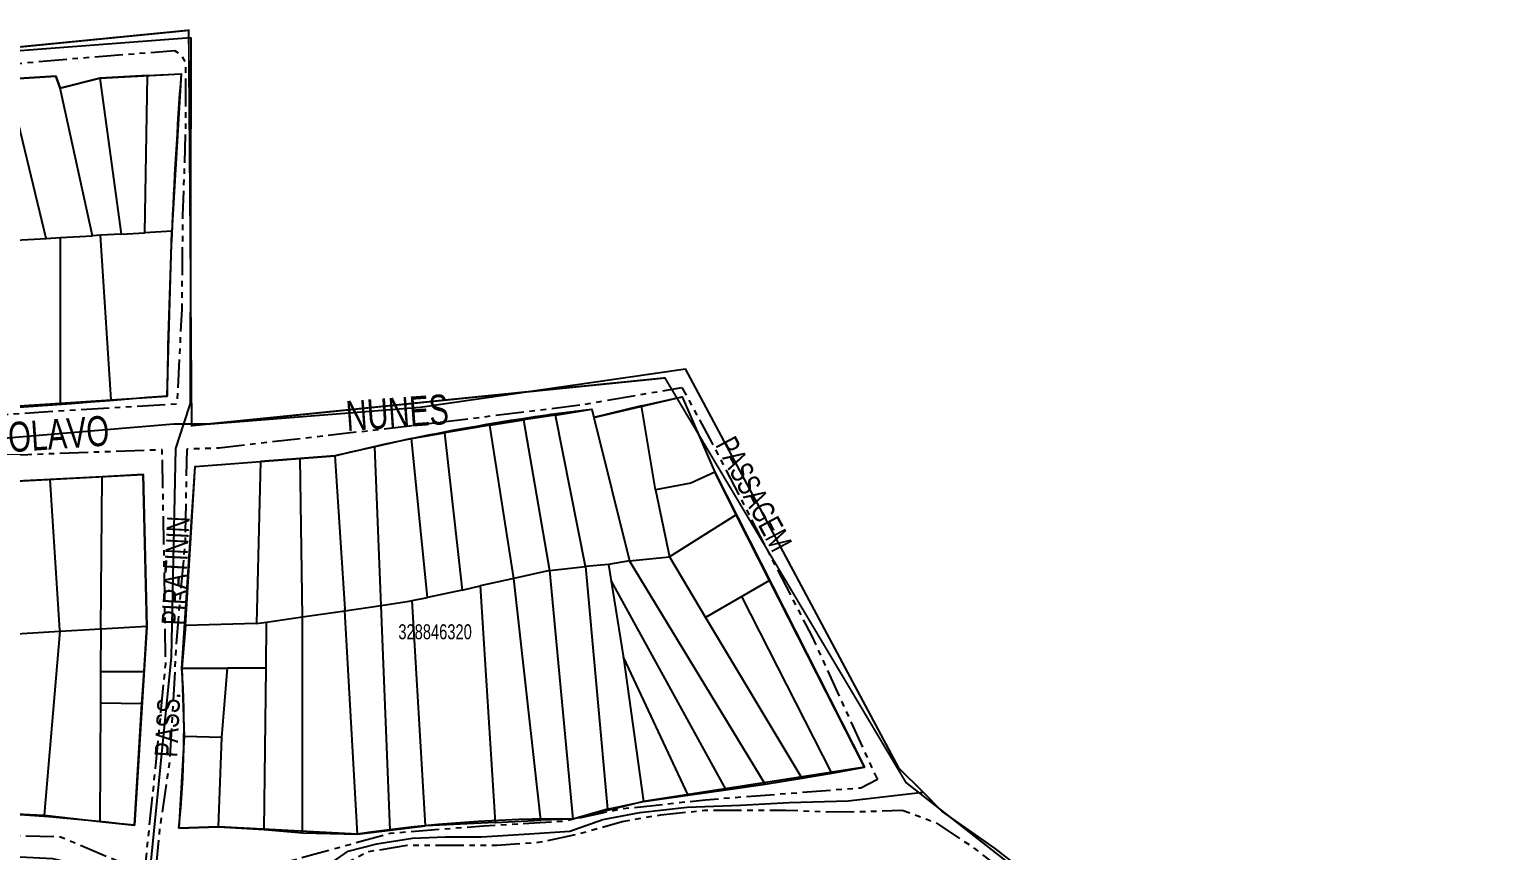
# Model space of a CAD drawing. Extents: x 203614 to 206284, y 4847494 to 4848495.
# Drawn here: x 205864.1 to 206059.2, y 4847990.9 to 4848100.4 of the extents above; entities that cross this region are included whole.
import ezdxf

# ---------------------------------------------------------------- set-up
doc = ezdxf.new("R2010")
doc.units = 0
doc.header["$LTSCALE"] = 1.5
doc.header["$MEASUREMENT"] = 0
doc.linetypes.add('PHANTOMX2', pattern=[5, 2.5, -0.5, 0.5, -0.5, 0.5, -0.5])
for name, color, linetype in [('CD-MALHA-LOTES', 40, 'CONTINUOUS'), ('CD_TXT_QUADRA', 7, 'CONTINUOUS'), ('LM-LIM-SETOR-FISCAL', 7, 'CONTINUOUS'), ('RU-QUADRAS', 210, 'CONTINUOUS'), ('SV-EIXO-RUA-N-PAV', 6, 'CONTINUOUS'), ('SV-RUA-NAO-PAV-S-GUIA-C-GUIA', 7, 'PHANTOMX2'), ('SV-TXT-RUA-N-PAV-S-GUIA-C-GUIA', 7, 'CONTINUOUS')]:
    doc.layers.add(name, color=color, linetype=linetype)
doc.styles.add('ARIAL', font='ARIAL.TTF')
doc.linetypes.add('Limite', pattern='A,20,-3,[130,ltypeshp.shx,S=6.35,R=0,X=0,Y=0],-3,20', length=46)

msp = doc.modelspace()

# ---------------------------------------------------------------- linework, layer by layer
at = {"layer": 'CD-MALHA-LOTES'}
for p, q in [((205879.89, 4848094.24), (205884.37, 4848094.49)), ((205884.37, 4848094.49), (205883.14, 4848073.5)), ((205867.68, 4848094.19), (205861.29, 4848093.75)), ((205866.37, 4848072.55), (205861.29, 4848093.75)), ((205868.25, 4848092.58), (205867.68, 4848094.19)), ((205873.56, 4848093.88), (205868.25, 4848092.58)), ((205872.56, 4848072.9), (205868.25, 4848092.58)), ((205879.89, 4848094.24), (205873.56, 4848093.88)), ((205873.56, 4848093.88), (205876.38, 4848073.12)), ((205879.55, 4848073.3), (205879.89, 4848094.24)), ((205876.38, 4848073.12), (205873.64, 4848072.96)), ((205876.38, 4848073.12), (205879.55, 4848073.3)), ((205883.14, 4848073.5), (205879.55, 4848073.3)), ((205882.5, 4848051.54), (205883.14, 4848073.5)), ((205862.36, 4848072.32), (205866.37, 4848072.55)), ((205866.37, 4848072.55), (205868.31, 4848072.66)), ((205868.31, 4848072.66), (205872.56, 4848072.9)), ((205868.31, 4848050.57), (205868.31, 4848072.66)), ((205873.64, 4848072.96), (205872.56, 4848072.9)), ((205875.07, 4848051.05), (205873.64, 4848072.96)), ((205862.74, 4848050.25), (205868.31, 4848050.57)), ((205868.31, 4848050.57), (205875.07, 4848051.05)), ((205875.07, 4848051.05), (205882.5, 4848051.54)), ((205934.29, 4848049.01), (205939.1, 4848049.8)), ((205939.1, 4848049.8), (205939.38, 4848048.67)), ((205945.73, 4848050.22), (205939.38, 4848048.67)), ((205945.73, 4848050.22), (205951.17, 4848051.44)), ((205947.62, 4848039.03), (205945.73, 4848050.22)), ((205951.17, 4848051.44), (205955.49, 4848041.4)), ((205925.53, 4848047.64), (205930.01, 4848048.35)), ((205934.29, 4848049.01), (205930.01, 4848048.35)), ((205930.01, 4848048.35), (205933.48, 4848028.29)), ((205938.27, 4848028.82), (205934.29, 4848049.01)), ((205939.38, 4848048.67), (205944.15, 4848029.56)), ((205915.09, 4848045.89), (205910.2, 4848044.75)), ((205915.09, 4848045.89), (205919.5, 4848046.63)), ((205917.23, 4848024.71), (205915.09, 4848045.89)), ((205925.53, 4848047.64), (205919.5, 4848046.63)), ((205919.5, 4848046.63), (205921.83, 4848025.68)), ((205928.7, 4848027.24), (205925.53, 4848047.64)), ((205910.2, 4848044.75), (205904.87, 4848043.59)), ((205911.03, 4848023.64), (205910.2, 4848044.75)), ((205884.98, 4848020.94), (205886.24, 4848042.13)), ((205886.24, 4848042.13), (205894.95, 4848042.81)), ((205894.95, 4848042.81), (205894.42, 4848021.23)), ((205900.23, 4848043.22), (205894.95, 4848042.81)), ((205904.87, 4848043.59), (205900.23, 4848043.22)), ((205900.56, 4848022.1), (205900.23, 4848043.22)), ((205904.87, 4848043.59), (205906.19, 4848023.2)), ((205866.94, 4848040.42), (205860.71, 4848040.09)), ((205873.84, 4848040.78), (205866.94, 4848040.42)), ((205868.23, 4848020.32), (205866.94, 4848040.42)), ((205873.68, 4848020.52), (205873.84, 4848040.78)), ((205879.31, 4848041.07), (205873.84, 4848040.78)), ((205879.8, 4848020.88), (205879.31, 4848041.07)), ((205952.33, 4848039.92), (205947.62, 4848039.03)), ((205955.49, 4848041.4), (205952.33, 4848039.92)), ((205958.36, 4848035.72), (205955.49, 4848041.4)), ((205947.62, 4848039.03), (205949.48, 4848030.12)), ((205958.36, 4848035.72), (205949.48, 4848030.12)), ((205962.81, 4848026.95), (205958.36, 4848035.72)), ((205944.15, 4848029.56), (205949.48, 4848030.12)), ((205949.48, 4848030.12), (205954.28, 4848022.02)), ((205933.48, 4848028.29), (205928.7, 4848027.24)), ((205933.48, 4848028.29), (205938.27, 4848028.82)), ((205933.48, 4848028.29), (205936.59, 4847995.16)), ((205941.35, 4848029.09), (205938.27, 4848028.82)), ((205938.27, 4848028.82), (205941.19, 4847996.47)), ((205944.15, 4848029.56), (205941.35, 4848029.09)), ((205941.35, 4848029.09), (205941.71, 4848026.88)), ((205962.24, 4847999.82), (205944.15, 4848029.56)), ((205921.83, 4848025.68), (205924.24, 4848026.26)), ((205928.7, 4848027.24), (205924.24, 4848026.26)), ((205924.24, 4848026.26), (205926.22, 4847994.71)), ((205932.3, 4847995), (205928.7, 4848027.24)), ((205941.71, 4848026.88), (205956.97, 4847999.06)), ((205941.71, 4848026.88), (205943.34, 4848016.66)), ((205962.81, 4848026.95), (205959.09, 4848024.81)), ((205975.44, 4848002.06), (205962.81, 4848026.95)), ((205914.79, 4848024.19), (205915.17, 4848024.27)), ((205915.17, 4848024.27), (205917.23, 4848024.71)), ((205916.95, 4847994.28), (205915.17, 4848024.27)), ((205921.83, 4848025.68), (205917.23, 4848024.71)), ((205959.09, 4848024.81), (205954.28, 4848022.02)), ((205971.12, 4848001.27), (205959.09, 4848024.81)), ((205900.56, 4848022.1), (205906.2, 4848022.93)), ((205906.19, 4848023.2), (205906.2, 4848022.93)), ((205906.2, 4848022.93), (205911.03, 4848023.64)), ((205907.9, 4847993.16), (205906.2, 4848022.93)), ((205911.03, 4848023.64), (205914.79, 4848024.19)), ((205912.22, 4847993.69), (205911.03, 4848023.64)), ((205868.22, 4848020.2), (205873.68, 4848020.52)), ((205873.68, 4848020.52), (205873.64, 4848014.81)), ((205873.68, 4848020.52), (205879.8, 4848020.88)), ((205879.43, 4848014.81), (205879.8, 4848020.76)), ((205879.8, 4848020.76), (205879.8, 4848020.88)), ((205884.98, 4848020.94), (205884.48, 4848015.28)), ((205894.42, 4848021.23), (205884.98, 4848020.94)), ((205894.42, 4848021.23), (205895.76, 4848021.39)), ((205895.7, 4848015.28), (205895.76, 4848021.39)), ((205895.76, 4848021.39), (205900.56, 4848022.1)), ((205900.56, 4847993.34), (205900.56, 4848022.1)), ((205954.28, 4848022.02), (205967.12, 4848000.62)), ((205860.22, 4848019.73), (205868.22, 4848020.2)), ((205868.22, 4848020.2), (205866.14, 4847995.66)), ((205868.23, 4848020.32), (205868.22, 4848020.2)), ((205943.34, 4848016.66), (205951.89, 4847998.33)), ((205943.34, 4848016.66), (205946.01, 4847997.49)), ((205873.64, 4848014.81), (205873.62, 4848010.67)), ((205873.64, 4848014.81), (205879.43, 4848014.81)), ((205879.16, 4848010.54), (205879.43, 4848014.81)), ((205884.48, 4848015.28), (205884.76, 4848006.15)), ((205884.48, 4848015.28), (205890.57, 4848015.28)), ((205889.78, 4848006.05), (205890.57, 4848015.28)), ((205895.7, 4848015.28), (205890.57, 4848015.28)), ((205895.43, 4847993.79), (205895.7, 4848015.28)), ((205873.62, 4848010.67), (205873.52, 4847994.85)), ((205873.62, 4848010.67), (205879.16, 4848010.54)), ((205878.15, 4847994.34), (205879.16, 4848010.54)), ((205884.76, 4848006.15), (205884.09, 4847993.96)), ((205889.78, 4848006.05), (205884.76, 4848006.15)), ((205889.37, 4847994.11), (205889.78, 4848006.05)), ((205967.12, 4848000.62), (205971.12, 4848001.27)), ((205971.12, 4848001.27), (205975.44, 4848002.06)), ((205951.89, 4847998.33), (205956.97, 4847999.06)), ((205956.97, 4847999.06), (205962.24, 4847999.82)), ((205962.24, 4847999.82), (205967.12, 4848000.62)), ((205941.19, 4847996.47), (205946.01, 4847997.49)), ((205946.01, 4847997.49), (205951.89, 4847998.33)), ((205853.9, 4847996.32), (205866.02, 4847995.66)), ((205866.14, 4847995.66), (205866.02, 4847995.66)), ((205866.14, 4847995.66), (205873.52, 4847994.85)), ((205926.22, 4847994.71), (205932.3, 4847995)), ((205936.59, 4847995.16), (205932.3, 4847995)), ((205941.19, 4847996.47), (205936.59, 4847995.16)), ((205873.52, 4847994.85), (205878.15, 4847994.34)), ((205884.09, 4847993.96), (205889.37, 4847994.11)), ((205889.37, 4847994.11), (205895.43, 4847993.79)), ((205895.43, 4847993.79), (205900.56, 4847993.34)), ((205900.56, 4847993.34), (205907.9, 4847993.16)), ((205907.9, 4847993.16), (205912.22, 4847993.69)), ((205912.22, 4847993.69), (205916.95, 4847994.28)), ((205926.22, 4847994.71), (205916.95, 4847994.28))]:
    msp.add_line(p, q, dxfattribs=at)
for p in [(205941.71, 4848026.88), (205906.19, 4848023.2), (205943.34, 4848016.66), (205943.34, 4848016.66), (205967.12, 4848000.62), (205967.12, 4848000.62), (205926.22, 4847994.71)]:
    msp.add_point(p, dxfattribs=at)
at = {"layer": 'LM-LIM-SETOR-FISCAL', "linetype": 'Limite', "ltscale": 0.1, "const_width": 0.25}
msp.add_lwpolyline([(206055.88, 4847783.52), (206022.18, 4847808.19), (206018.120383, 4847816.070432), (206019.945287, 4847830.661814), (206053.300881, 4847836.027204), (206059.061729, 4847868.431978), (206040.45, 4847926.27), (206039.82, 4847951.17), (206026.44, 4847964.39), (205980.98, 4848000.04), (205948.86, 4848053.95), (205885.79, 4848047.59), (205885.38, 4848100.28), (205758.68, 4848087.81)], dxfattribs=at)
at = {"layer": 'RU-QUADRAS', "color": 6, "linetype": 'Continuous'}
for points in [[(205765.57, 4848084.72), (205783.98, 4848086.77), (205861.29, 4848093.75), (205867.68, 4848094.19), (205868.25, 4848092.58), (205873.56, 4848093.88), (205884.37, 4848094.49, 0.0146994314), (205882.5, 4848051.54, -0.0135018361), (205800.76, 4848046.84), (205770.47, 4848044.55), (205768.8, 4848066.57)], [(205884.09, 4847993.96, 0.0428093003), (205884.48, 4848015.28), (205886.24, 4848042.13), (205904.87, 4848043.59, -0.029973613), (205939.1, 4848049.8), (205939.38, 4848048.67), (205951.17, 4848051.44), (205955.49, 4848041.4), (205975.44, 4848002.06), (205946.01, 4847997.49), (205936.59, 4847995.16, 0.039197191), (205907.9, 4847993.16), (205889.37, 4847994.11)], [(205767.03, 4848002.78, 0.0321596273), (205768.71, 4848023.55), (205771.43, 4848023.95), (205770.38, 4848032.67), (205815.84, 4848037.39), (205855.79, 4848040.04), (205855.99, 4848043.21), (205860.79, 4848043.38), (205860.71, 4848040.09), (205879.31, 4848041.07), (205879.8, 4848020.76), (205878.15, 4847994.34, 0.034268391), (205817.11, 4847996.79, 0.0223961317), (205767.38, 4847991.15)]]:
    msp.add_lwpolyline(points, format="xyb", close=True, dxfattribs=at)
at = {"layer": 'SV-EIXO-RUA-N-PAV', "flags": 128}
for points in [[(205796.469701, 4848091.311018), (205805.534278, 4848092.281367), (205859.362162, 4848097.307684), (205885.672845, 4848099.339025)], [(205885.672845, 4848099.339025), (205885.599651, 4848050.56181), (205884.694827, 4848047.822396), (205883.618366, 4848044.563338), (205883.030134, 4848016.781755), (205880.109533, 4847987.350207)], [(205796.237546, 4848040.493515), (205883.396542, 4848047.822396), (205884.694827, 4848047.822396), (205888.27579, 4848047.822396), (205916.220578, 4848050.040237), (205951.599285, 4848055.156954)], [(206031.787249, 4847960.160153), (206015.744835, 4847973.675339), (206002.837366, 4847983.450901), (205992.861374, 4847991.218928), (205985.760842, 4847996.219111), (205983.263507, 4847998.728578), (205980.094377, 4848001.913103), (205951.599285, 4848055.156954)], [(205855.94306, 4847990.499089), (205867.225569, 4847989.925402), (205877.551933, 4847987.439426), (205880.109533, 4847987.350207), (205893.997624, 4847986.865739), (205901.264325, 4847986.483281), (205904.132759, 4847989.160487), (205906.618736, 4847990.881547), (205910.443315, 4847991.837692), (205915.224039, 4847992.602608), (205919.622305, 4847992.793837), (205924.403029, 4847992.793837), (205930.8092, 4847993.176295), (205936.163611, 4847993.558753), (205940.561877, 4847995.088585), (205945.53383, 4847996.044729), (205951.815905, 4847996.759624), (205958.919857, 4847997.000874), (205965.421642, 4847997.383332), (205973.26203, 4847997.574561), (205983.263507, 4847998.728578)]]:
    msp.add_lwpolyline(points, dxfattribs=at)
at = {"layer": 'SV-RUA-NAO-PAV-S-GUIA-C-GUIA', "flags": 128}
for points in [[(205796.226398, 4848044.46627), (205811.937589, 4848046.040408), (205844.814485, 4848048.06597), (205869.37136, 4848049.633371), (205883.867454, 4848050.509147), (205884.494254, 4848063.104862), (205884.624619, 4848075.590918), (205885.001154, 4848087.244717), (205885.001154, 4848095.965895), (205884.390671, 4848097.012437), (205883.518554, 4848097.535707), (205869.859957, 4848096.46861), (205841.58305, 4848093.928426), (205813.619318, 4848090.742412), (205796.227371, 4848089.250127)], [(205796.224568, 4847992.595933), (205802.252562, 4847993.115322), (205822.875793, 4847993.851428), (205844.242657, 4847993.508382), (205868.299606, 4847992.810257), (205878.065034, 4847988.683344), (205879.577945, 4847988.646687), (205880.846565, 4848000.818461), (205882.31907, 4848015.836646), (205882.114694, 4848029.970823), (205881.859536, 4848044.370988), (205863.962074, 4848043.715419), (205855.947749, 4848043.590976), (205846.89383, 4848042.172078), (205796.226237, 4848037.092959)], [(205910.527279, 4847960.248446), (205910.543384, 4847960.422425), (205911.26158, 4847965.500225), (205911.726286, 4847970.774653), (205911.491187, 4847975.987816), (205909.680412, 4847980.56701), (205907.211631, 4847982.484073), (205904.543803, 4847984.555699), (205905.474227, 4847988.824742), (205909.185567, 4847990.804124), (205914.489179, 4847991.686058), (205920.195881, 4847991.676268), (205926.453072, 4847991.675211), (205932.003105, 4847992.064235), (205937.241434, 4847993.150588), (205943.170581, 4847994.849849), (205948.312088, 4847995.734016), (205954.15912, 4847996.328402), (205959.46465, 4847996.36241), (205964.971174, 4847996.349444), (205970.330833, 4847996.133498), (205975.436185, 4847996.164331), (205980.489041, 4847996.344817), (205984.87778, 4847994.742299), (205989.843014, 4847991.461698), (205994.493511, 4847987.83873), (205998.177514, 4847984.457171), (206002.522094, 4847980.910576), (206006.600679, 4847977.629975), (206011.831907, 4847973.817384), (206016.353817, 4847970.625448), (206019.892576, 4847968.176703), (206025.042977, 4847964.330241), (206028.666279, 4847961.19283), (206029.500168, 4847960.245591)]]:
    msp.add_lwpolyline(points, dxfattribs=at)
msp.add_lwpolyline([(205881.059823, 4847988.610734), (205881.544907, 4847993.862917), (205882.895361, 4848002.962875), (205883.834767, 4848019.575294), (205884.955846, 4848032.380897), (205885.166588, 4848044.492123), (205889.430434, 4848044.648304), (205916.647356, 4848047.77006), (205938.088157, 4848050.43163), (205951.10814, 4848052.683267), (205955.078028, 4848045.398452), (205968.388317, 4848019.615584), (205977.172178, 4848000.434286), (205974.952236, 4847999.289334), (205954.286538, 4847997.695256), (205942.990061, 4847996.478913), (205935.244372, 4847994.828375), (205924.682843, 4847994.227551), (205912.234211, 4847993.240092), (205902.714079, 4847990.603432), (205894.334239, 4847988.289147)], close=True, dxfattribs=at)

# ---------------------------------------------------------------- texts
at = {"layer": 'CD_TXT_QUADRA', "style": 'ARIAL', "width": 0.7}
msp.add_text('328846320', height=2, dxfattribs=at).set_placement((205913.33, 4848019.12))
at = {"layer": 'SV-TXT-RUA-N-PAV-S-GUIA-C-GUIA', "style": 'ARIAL', "width": 0.7}
for s, height, rotation, p in [('NUNES', 4, 4, (205906.490965, 4848046.868828)), ('OLAVO', 4, 4, (205861.464688, 4848044.028309)), ('PASSAGEM', 3, 298, (205955.530014, 4848045.046935)), ('PASS.           PIRATININ', 3, 87, (205883.8353, 4848003.35447))]:
    msp.add_text(s, height=height, rotation=rotation, dxfattribs=at).set_placement(p)

doc.saveas('drawing.dxf')
